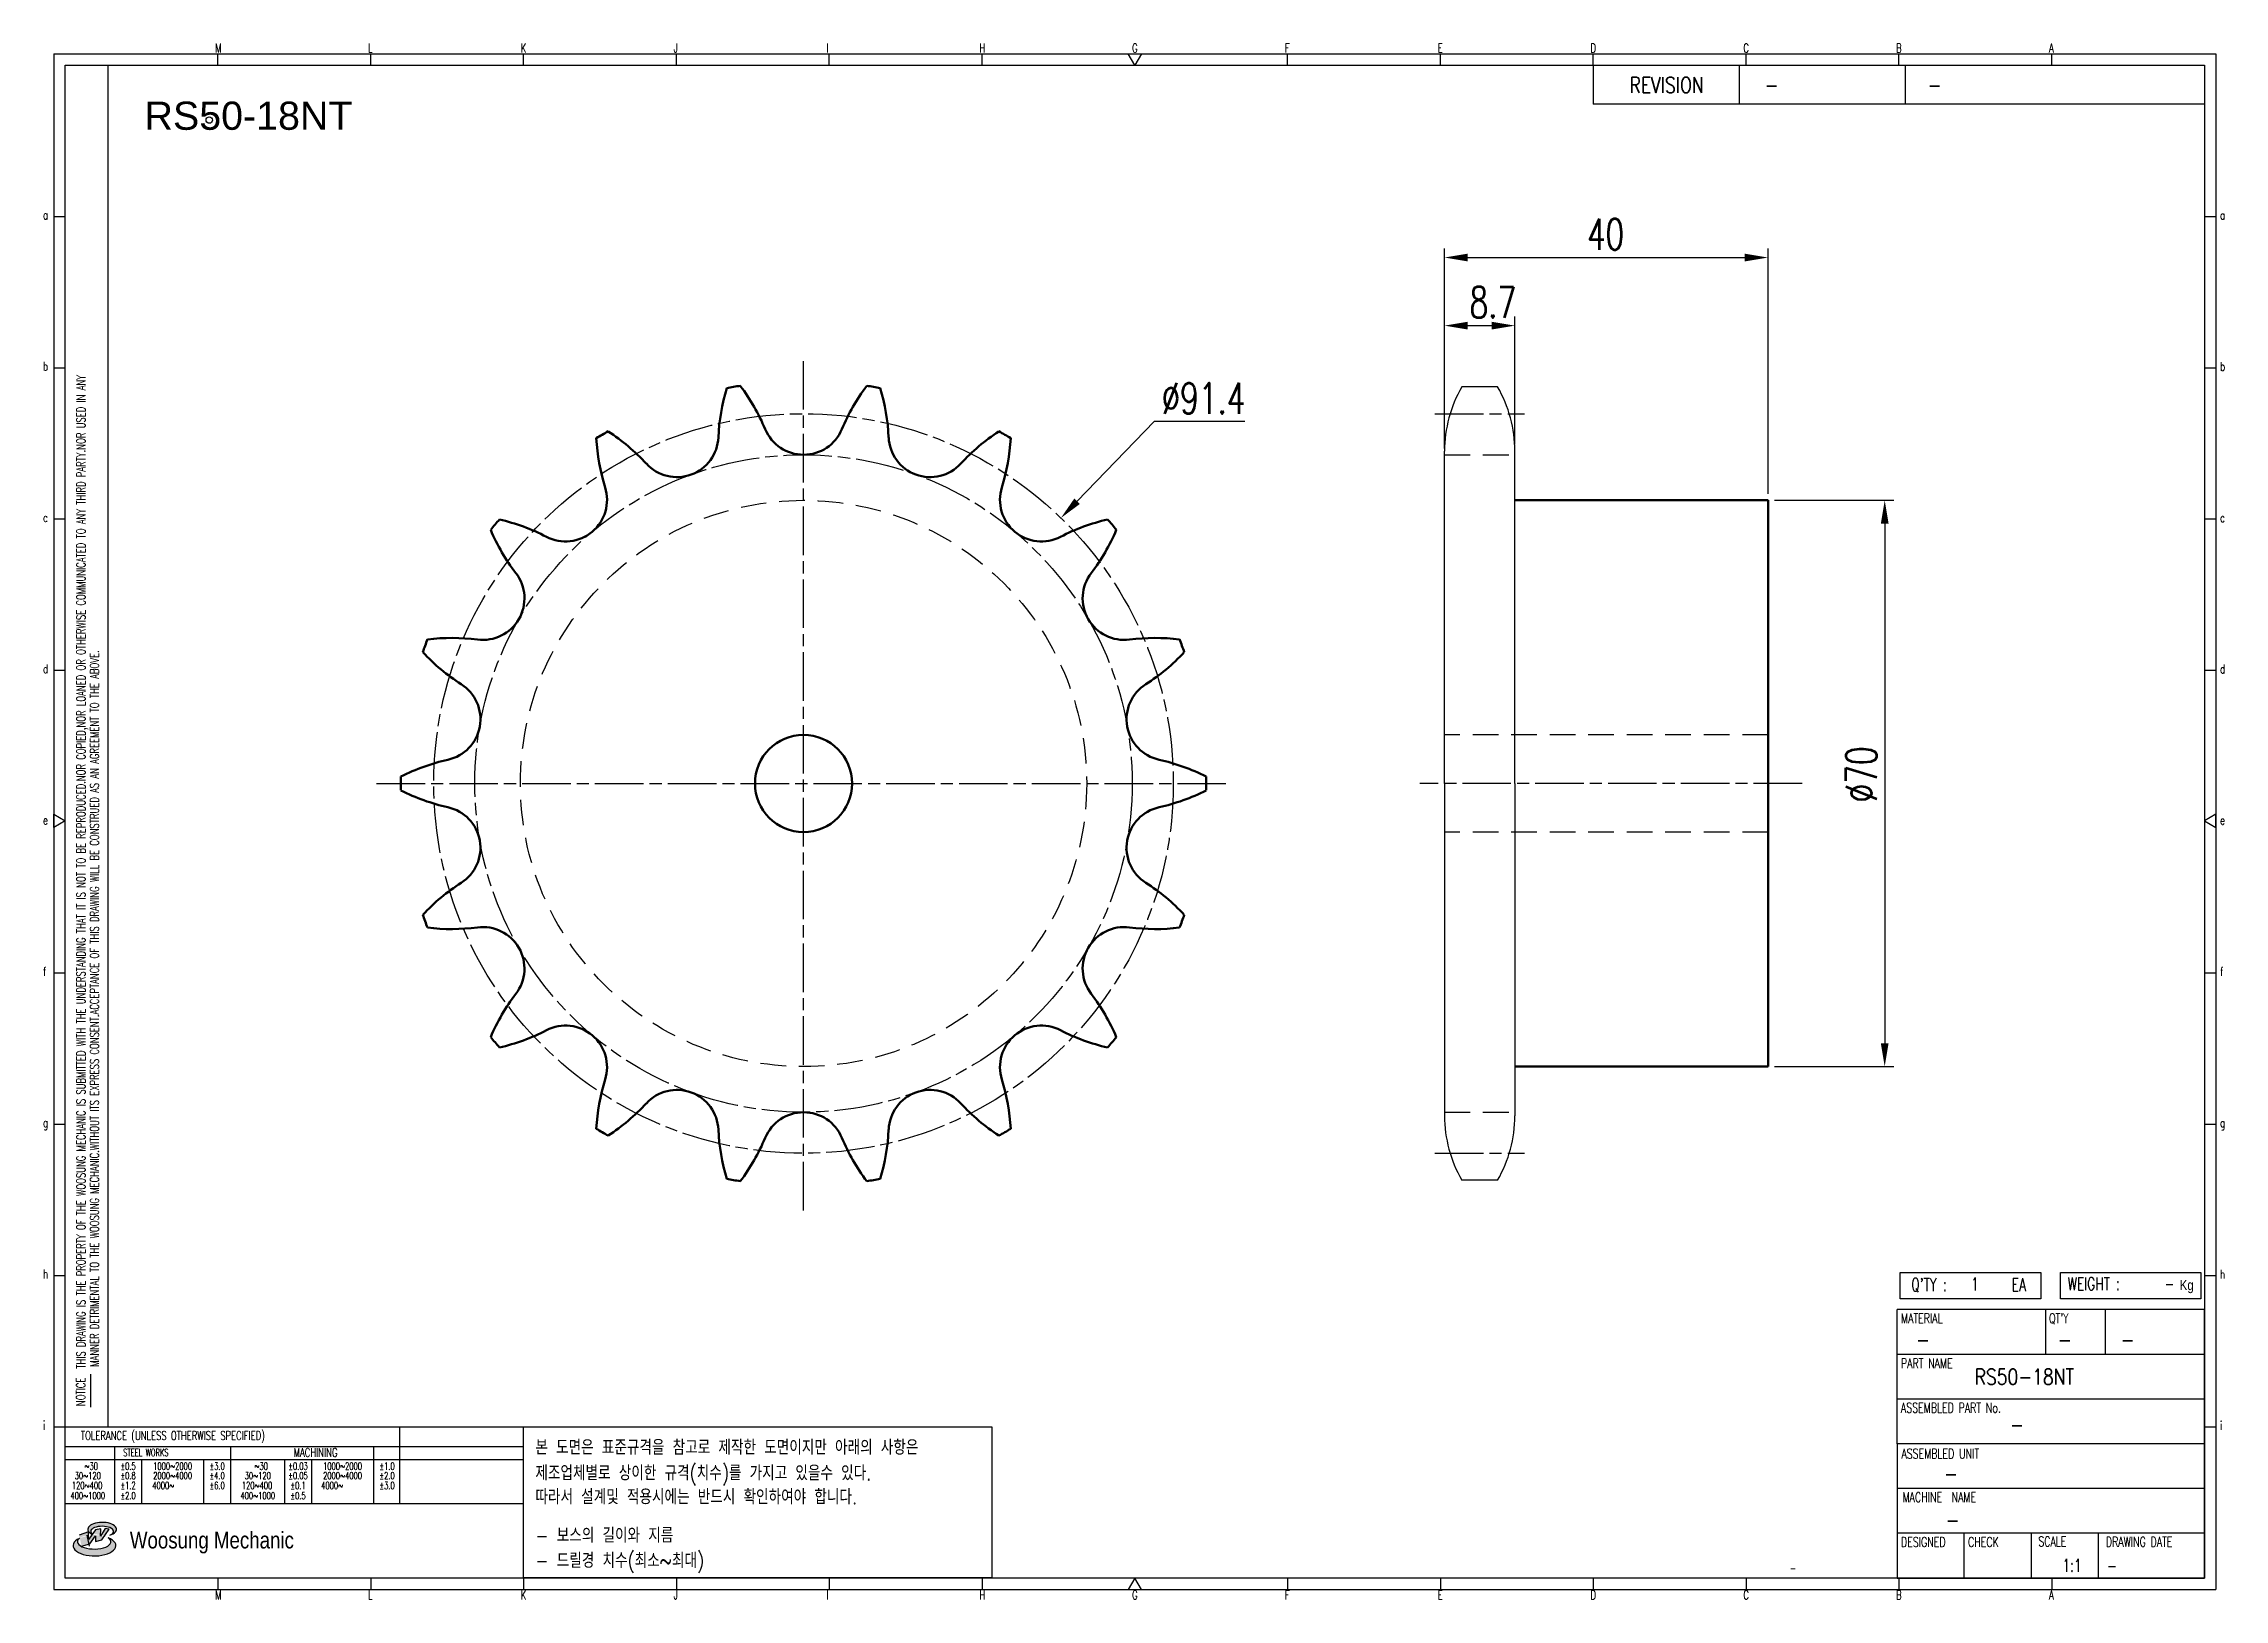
# Model space of a CAD drawing. Header units: millimetres. Extents: x 2983 to 3253, y 11 to 203.
import ezdxf
from ezdxf.enums import TextEntityAlignment as Align

# ---------------------------------------------------------------- set-up
doc = ezdxf.new("R2010")
doc.units = ezdxf.units.MM
for name, pattern in [('AM_ISO08W050', [18, 12, -1.5, 3, -1.5]), ('AM_ISO08W050x2', [9, 6, -0.75, 1.5, -0.75]), ('HIDDEN', [9.525, 6.35, -3.175])]:
    doc.linetypes.add(name, pattern=pattern)
for name, color, linetype, lineweight in [('1', 7, 'Continuous', 50), ('22', 30, 'AM_ISO08W050', 25), ('VIS', 7, 'Continuous', 50)]:
    doc.layers.add(name, color=color, linetype=linetype, lineweight=lineweight)
for name, color, linetype in [('HL', 2, 'HIDDEN'), ('S-DIM', 7, 'Continuous'), ('TITLE', 7, 'Continuous'), ('도면레이아웃', 7, 'Continuous')]:
    doc.layers.add(name, color=color, linetype=linetype)
doc.styles.add('HAN', font='ROMANS.shx', dxfattribs={"width": 0.7, "bigfont": 'whgtxt.shx'})
doc.styles.add('HKD_ST2', font='romans.shx', dxfattribs={"width": 0.7, "height": 4, "bigfont": '@extfont2.shx'})
doc.styles.add('HSG', font='SIMPLEX.shx', dxfattribs={"width": 0.7, "bigfont": 'HSG.shx'})
doc.styles.add('ROMANS', font='romans.shx', dxfattribs={"width": 0.7, "bigfont": 'whgtxt.shx'})
doc.styles.add('SLDTEXTSTYLE4', font='arial.ttf', dxfattribs={"width": 0.8})
doc.styles.get("Standard").update_dxf_attribs({"font": 'arial.ttf'})
doc.dimstyles.new('APP4', dxfattribs={"dimscale": 1.6, "dimtxt": 2.4, "dimasz": 1.8, "dimexe": 0.7, "dimexo": 0.5, "dimgap": 0.6, "dimtad": 1, "dimtoh": 1, "dimdec": 1, "dimrnd": 0.01, "dimzin": 9, "dimdsep": 46, "dimtxsty": 'HSG', "dimcen": 0, "dimclrd": 1, "dimclre": 1, "dimclrt": 256, "dimazin": 2, "dimtp": 1, "dimtm": 1, "dimtfac": 0.5, "dimtdec": 1, "dimtofl": 0, "dimtmove": 0, "dimatfit": 3, "dimfxl": 0, "dimtvp": 1, "dimtolj": 2, "dimlwd": -1, "dimlwe": -1, "dimarcsym": 0})

# ---------------------------------------------------------------- blocks, each defined once
blk = doc.blocks.new('*D8')
at = {"layer": 'Defpoints', "color": 0, "transparency": 16777216}
for p in [(3109.17, 144.65), (3045.54, 79.02)]:
    blk.add_point(p, dxfattribs=at)
at = {"layer": 'S-DIM', "color": 1, "transparency": 16777216}
for p, q in [((3120.72, 156.57), (3111.18, 146.72)), ((3131.92, 156.57), (3120.72, 156.57))]:
    blk.add_line(p, q, dxfattribs=at)
blk.add_solid([(3110.83, 147.06), (3111.52, 146.39), (3109.17, 144.65)], dxfattribs=at)
at = {"layer": 'S-DIM', "transparency": 16777216, "insert": (3126.8, 159.45), "char_height": 3.84, "attachment_point": 5, "style": 'HSG'}
blk.add_mtext('\\A2;∅91.4', dxfattribs=at)
blk = doc.blocks.new('*D9')
at = {"layer": 'Defpoints', "color": 0, "transparency": 16777216}
for p in [(3165.29, 168.43), (3156.59, 152.92), (3165.29, 152.92)]:
    blk.add_point(p, dxfattribs=at)
at = {"layer": 'S-DIM', "color": 1, "transparency": 16777216}
for p, q in [((3156.59, 153.72), (3156.59, 169.55)), ((3159.47, 168.43), (3162.41, 168.43)), ((3165.29, 153.72), (3165.29, 169.55))]:
    blk.add_line(p, q, dxfattribs=at)
for points in [[(3159.47, 168.91), (3159.47, 167.95), (3156.59, 168.43)], [(3162.41, 168.91), (3162.41, 167.95), (3165.29, 168.43)]]:
    blk.add_solid(points, dxfattribs=at)
at = {"layer": 'S-DIM', "transparency": 16777216, "insert": (3162.57, 171.31), "char_height": 3.84, "attachment_point": 5, "style": 'HSG'}
blk.add_mtext('\\A2;8.7', dxfattribs=at)
blk = doc.blocks.new('*D10')
at = {"layer": 'Defpoints', "color": 0, "transparency": 16777216}
for p in [(3196.59, 176.85), (3156.59, 152.46), (3196.59, 146.84)]:
    blk.add_point(p, dxfattribs=at)
at = {"layer": 'S-DIM', "color": 1, "transparency": 16777216}
for p, q in [((3156.59, 153.26), (3156.59, 177.97)), ((3196.59, 147.64), (3196.59, 177.97)), ((3159.47, 176.85), (3193.71, 176.85))]:
    blk.add_line(p, q, dxfattribs=at)
for points in [[(3159.47, 177.33), (3159.47, 176.37), (3156.59, 176.85)], [(3193.71, 177.33), (3193.71, 176.37), (3196.59, 176.85)]]:
    blk.add_solid(points, dxfattribs=at)
at = {"layer": 'S-DIM', "transparency": 16777216, "insert": (3176.5, 179.73), "char_height": 3.84, "attachment_point": 5, "style": 'HSG'}
blk.add_mtext('\\A2;40', dxfattribs=at)
blk = doc.blocks.new('*D11')
at = {"layer": 'Defpoints', "color": 0, "transparency": 16777216}
for p in [(3196.59, 146.84), (3196.59, 76.84), (3211.01, 76.84)]:
    blk.add_point(p, dxfattribs=at)
at = {"layer": 'S-DIM', "color": 1, "transparency": 16777216}
for p, q in [((3197.39, 146.84), (3212.13, 146.84)), ((3211.01, 143.96), (3211.01, 79.72)), ((3197.39, 76.84), (3212.13, 76.84))]:
    blk.add_line(p, q, dxfattribs=at)
for points in [[(3210.53, 143.96), (3211.49, 143.96), (3211.01, 146.84)], [(3210.53, 79.72), (3211.49, 79.72), (3211.01, 76.84)]]:
    blk.add_solid(points, dxfattribs=at)
at = {"layer": 'S-DIM', "transparency": 16777216, "insert": (3208.13, 112.96), "char_height": 3.84, "attachment_point": 5, "rotation": 90, "style": 'HSG'}
blk.add_mtext('\\A2;%%c70', dxfattribs=at)
blk = doc.blocks.new('SUYWSHJH')
at = {"layer": '도면레이아웃'}
h = blk.add_hatch(color=10, dxfattribs=at)
h.paths.add_polyline_path([(1.544, 35.177), (1.554, 34.966), (1.779, 35.034), (2.054, 35.422), (1.908, 35.446), (1.728, 35.167), (1.741, 35.439), (1.547, 35.405), (1.292, 35.041), (1.295, 35.33), (0.943, 35.208), (1.03, 34.8), (1.336, 34.885)])
edge = h.paths.add_edge_path()
edge.add_ellipse((1.795, 35.421), major_axis=(-0.53, 0), ratio=0.487785, start_angle=122.36065, end_angle=403.39574)
edge.add_line((1.411, 35.244), (1.419, 35.261))
edge.add_ellipse((1.798, 35.344), major_axis=(-0.423, 0), ratio=0.444396, start_angle=131.58977, end_angle=386.19408, ccw=False)
edge = h.paths.add_edge_path()
edge.add_ellipse((1.512, 34.815), major_axis=(-0.793, 0), ratio=0.480113, start_angle=314.67633, end_angle=590.85213)
edge.add_ellipse((1.501, 34.958), major_axis=(-0.62, 0), ratio=0.43311, start_angle=331.7024, end_angle=574.42495, ccw=False)
for p, q in [((0, 90.118), (80.15, 90.118)), ((0, 90.118), (0, 33.191)), ((6.089, 89.693), (6.089, 90.118)), ((11.753, 89.693), (11.753, 90.118)), ((17.418, 89.693), (17.418, 90.118)), ((23.082, 89.693), (23.082, 90.118)), ((28.746, 89.693), (28.746, 90.118)), ((34.411, 89.693), (34.411, 90.118)), ((45.739, 89.693), (45.739, 90.118)), ((51.404, 89.693), (51.404, 90.118)), ((57.068, 89.693), (57.068, 90.118)), ((62.732, 89.693), (62.732, 90.118)), ((68.397, 89.693), (68.397, 90.118)), ((74.061, 89.693), (74.061, 90.118)), ((80.15, 90.118), (80.15, 33.191)), ((0, 84.085), (0.425, 84.085)), ((79.725, 84.085), (80.15, 84.085)), ((0, 78.478), (0.425, 78.478)), ((79.725, 78.478), (80.15, 78.478)), ((0, 72.87), (0.425, 72.87)), ((79.725, 72.87), (80.15, 72.87)), ((0, 67.262), (0.425, 67.262)), ((79.725, 67.262), (80.15, 67.262)), ((0, 56.047), (0.425, 56.047)), ((79.725, 56.047), (80.15, 56.047)), ((0, 50.439), (0.425, 50.439)), ((79.725, 50.439), (80.15, 50.439)), ((0, 44.832), (0.425, 44.832)), ((79.725, 44.832), (80.15, 44.832)), ((1.377, 39.947), (1.377, 41.174)), ((0, 39.224), (0.425, 39.224)), ((79.725, 39.224), (80.15, 39.224)), ((0, 33.191), (80.15, 33.191)), ((6.089, 33.616), (6.089, 33.191)), ((11.753, 33.616), (11.753, 33.191)), ((17.418, 33.616), (17.418, 33.191)), ((23.082, 33.616), (23.082, 33.191)), ((28.746, 33.616), (28.746, 33.191)), ((34.411, 33.616), (34.411, 33.191)), ((45.739, 33.616), (45.739, 33.191)), ((51.404, 33.616), (51.404, 33.191)), ((57.068, 33.616), (57.068, 33.191)), ((62.732, 33.616), (62.732, 33.191)), ((68.397, 33.616), (68.397, 33.191)), ((74.061, 33.616), (74.061, 33.191))]:
    blk.add_line(p, q)
at = {"color": 2}
for p, q in [((2.017, 39.224), (2.017, 89.693)), ((0.425, 39.224), (17.418, 39.224)), ((12.816, 39.224), (12.816, 36.382)), ((17.418, 33.616), (17.418, 39.224)), ((0.425, 38.487), (17.418, 38.487)), ((0.425, 38.012), (17.418, 38.012)), ((2.257, 38.487), (2.257, 36.382)), ((3.257, 38.012), (3.257, 36.382)), ((5.557, 38.012), (5.557, 36.382)), ((6.557, 38.5), (6.557, 36.382)), ((8.557, 38.012), (8.557, 36.382)), ((9.557, 38.026), (9.557, 36.382)), ((11.857, 38.487), (11.857, 36.382)), ((0.425, 36.382), (17.418, 36.382))]:
    blk.add_line(p, q, dxfattribs=at)
at = {"color": 6, "ltscale": 0.5}
for p, q in [((57.068, 89.693), (57.068, 88.246)), ((62.47, 89.693), (62.47, 88.246)), ((68.635, 89.693), (68.635, 88.246)), ((79.725, 88.246), (57.068, 88.246)), ((68.336, 38.59), (68.336, 43.563)), ((79.725, 43.563), (68.336, 43.563)), ((73.827, 43.563), (73.827, 41.905)), ((76.037, 43.563), (76.037, 41.905)), ((79.725, 38.59), (79.725, 43.563)), ((79.725, 41.905), (68.336, 41.905)), ((79.725, 40.248), (68.336, 40.248)), ((68.336, 38.59), (68.336, 33.616)), ((79.725, 38.59), (68.336, 38.59)), ((79.725, 33.616), (79.725, 38.59)), ((79.725, 36.932), (68.336, 36.932)), ((79.725, 35.274), (68.336, 35.274)), ((70.822, 33.616), (70.822, 35.274)), ((73.309, 33.616), (73.309, 35.274)), ((75.796, 33.616), (75.796, 35.274)), ((68.336, 33.616), (79.725, 33.616))]:
    blk.add_line(p, q, dxfattribs=at)
for points in [[(40.075, 89.693), (39.83, 90.118), (40.32, 90.118)], [(0.425, 89.693), (79.725, 89.693), (79.725, 33.616), (0.425, 33.616)], [(0.425, 61.679), (0, 61.433), (0, 61.924)], [(79.725, 61.679), (80.15, 61.433), (80.15, 61.924)], [(40.075, 33.616), (39.83, 33.191), (40.32, 33.191)]]:
    blk.add_lwpolyline(points, close=True)
at = {"layer": 'TITLE', "color": 20}
for p, q in [((68.449, 43.961), (68.449, 44.936)), ((68.449, 44.936), (73.654, 44.936)), ((73.654, 44.936), (73.654, 43.961)), ((74.39, 43.961), (74.39, 44.936)), ((74.39, 44.936), (79.595, 44.936)), ((79.595, 44.936), (79.595, 43.961)), ((73.654, 43.961), (68.449, 43.961)), ((79.595, 43.961), (74.39, 43.961))]:
    blk.add_line(p, q, dxfattribs=at)
at = {"layer": '도면레이아웃'}
for p, q in [((1.295, 35.33), (0.943, 35.208)), ((1.03, 34.8), (1.336, 34.885)), ((1.224, 35.208), (1.311, 34.8)), ((1.224, 35.208), (1.224, 35.208)), ((1.547, 35.405), (1.292, 35.041)), ((1.292, 35.041), (1.295, 35.33)), ((1.336, 34.885), (1.544, 35.177)), ((1.419, 35.261), (1.411, 35.244)), ((1.544, 35.177), (1.554, 34.966)), ((1.741, 35.439), (1.547, 35.405)), ((1.554, 34.966), (1.779, 35.034)), ((1.908, 35.446), (1.728, 35.167)), ((1.728, 35.167), (1.741, 35.439)), ((1.779, 35.034), (2.054, 35.422)), ((2.054, 35.422), (1.908, 35.446))]:
    blk.add_line(p, q, dxfattribs=at)
for centre, major_axis, ratio, start_param, end_param in [((1.795, 35.421), (-0.53, 0), 0.487785, 2.135596, 7.040584), ((1.512, 34.815), (-0.793, 0), 0.480113, 5.492138, 10.312315), ((1.501, 34.958), (-0.62, 0), 0.43311, 5.789299, 10.025607), ((1.798, 35.344), (-0.423, 0), 0.444396, 2.296675, 6.740358)]:
    blk.add_ellipse(centre, major_axis=major_axis, ratio=ratio, start_param=start_param, end_param=end_param, dxfattribs=at)
at = {"color": 4, "style": 'HKD_ST2', "width": 0.7}
for s, p in [('M', (5.988, 90.164)), ('L', (11.652, 90.164)), ('K', (17.316, 90.164)), ('J', (22.981, 90.164)), ('I', (28.645, 90.164)), ('H', (34.309, 90.164)), ('G', (39.974, 90.164)), ('F', (45.638, 90.164)), ('E', (51.302, 90.164)), ('D', (56.967, 90.164)), ('C', (62.631, 90.164)), ('B', (68.295, 90.164)), ('A', (73.96, 90.164)), ('a', (-0.395, 83.976)), ('a', (80.305, 83.97)), ('b', (-0.395, 78.368)), ('b', (80.305, 78.362)), ('c', (-0.395, 72.76)), ('c', (80.305, 72.754)), ('d', (-0.395, 67.153)), ('d', (80.305, 67.147)), ('e', (-0.395, 61.545)), ('e', (80.305, 61.539)), ('f', (-0.395, 55.937)), ('f', (80.305, 55.931)), ('g', (-0.395, 50.33)), ('g', (80.305, 50.324)), ('h', (-0.395, 44.722)), ('h', (80.305, 44.716)), ('i', (-0.395, 39.114)), ('i', (80.305, 39.108)), ('M', (5.988, 32.824)), ('L', (11.652, 32.824)), ('K', (17.316, 32.824)), ('J', (22.981, 32.824)), ('I', (28.645, 32.824)), ('H', (34.309, 32.824)), ('G', (39.974, 32.824)), ('F', (45.638, 32.824)), ('E', (51.302, 32.824)), ('D', (56.967, 32.824)), ('C', (62.631, 32.824)), ('B', (68.295, 32.824)), ('A', (73.96, 32.824))]:
    blk.add_text(s, height=0.326, dxfattribs=at).set_placement(p)
for s, height, style, width, p in [('REVISION', 0.5806, 'HAN', 0.8, (58.415, 88.664)), ('-', 0.581, 'HAN', 0.8, (63.426, 88.664)), ('-', 0.581, 'HAN', 0.8, (69.468, 88.664)), ("Q'TY : ", 0.4746, 'HKD_ST2', 0.7, (68.857, 44.253)), ('1', 0.475, 'HKD_ST2', 0.7, (71.071, 44.275)), ('EA', 0.4746, 'HKD_ST2', 0.7, (72.578, 44.253)), ('WEIGHT : ', 0.4746, 'HKD_ST2', 0.7, (74.65, 44.286)), ('-', 0.581, 'HAN', 0.8, (69.029, 42.157)), ('-', 0.581, 'HAN', 0.8, (74.289, 42.157)), ('-', 0.581, 'HAN', 0.8, (76.623, 42.157)), ('-', 0.581, 'HAN', 0.8, (72.515, 39.013)), ('-', 0.581, 'HAN', 0.8, (70.067, 37.189)), ('-', 0.581, 'HAN', 0.8, (70.126, 35.48)), ('1:1', 0.4746, 'HKD_ST2', 0.7, (74.458, 33.848)), ('-', 0.475, 'HKD_ST2', 0.7, (76.112, 33.837))]:
    blk.add_text(s, height=height, dxfattribs=dict(style=style, width=width)).set_placement(p)
at = {"color": 6, "style": 'HKD_ST2', "width": 0.7}
for s, p in [(' THIS DRAWING IS THE PROPERTY OF THE WOOSUNG MECHANIC IS SUBMITTED WITH THE UNDERSTANDING THAT IT IS NOT TO BE REPRODUCED.NOR COPIED,NOR LOANED OR OTHERWISE COMMUNICATED TO ANY THIRD PARTY.NOR USED IN ANY', (1.173, 41.217)), ('MANNER DETRIMENTAL TO THE WOOSUNG MECHANIC.WITHOUT ITS EXPRESS CONSENT.ACCEPTANCE OF THIS DRAWING WILL BE CONSTRUED AS AN AGREEMENT TO THE ABOVE.', (1.672, 41.447))]:
    blk.add_text(s, height=0.326266, rotation=90, dxfattribs=at).set_placement(p)
at = {"style": 'HKD_ST2', "width": 0.7}
blk.add_text('-', height=0.475, dxfattribs=at).set_placement((78.613, 44.286), align=Align.RIGHT)
at = {"color": 4, "style": 'HKD_ST2', "width": 0.7}
for s, height, p in [('MATERIAL', 0.3651, (68.474, 43.425)), ("QT'Y", 0.3651, (73.965, 43.425)), ('PART NAME', 0.3651, (68.474, 41.756)), ('ASSEMBLED PART No.', 0.36511, (68.474, 40.109)), ('ASSEMBLED UNIT', 0.36511, (68.49, 38.408)), ('MACHINE  NAME', 0.36511, (68.532, 36.794)), ('DESIGNED', 0.3651, (68.474, 35.136)), ('CHECK', 0.3651, (70.961, 35.136)), ('SCALE', 0.3651, (73.566, 35.153)), ('DRAWING DATE', 0.36511, (76.071, 35.141))]:
    blk.add_text(s, height=height, dxfattribs=at).set_placement(p, align=Align.TOP_LEFT)
at = {"style": 'HKD_ST2', "width": 0.7}
blk.add_text('NOTICE', height=0.3263, rotation=90, dxfattribs=at).set_placement((1.163, 39.988))
for s, height, style, width, p in [('TOLERANCE (UNLESS OTHERWISE SPECIFIED)', 0.32627, 'HKD_ST2', 0.7, (4.417, 38.896)), ('-', 0.326, 'ROMANS', 0.65, (64.469, 33.975))]:
    blk.add_text(s, height=height, dxfattribs=dict(style=style, width=width)).set_placement(p, align=Align.MIDDLE_CENTER)
at = {"color": 4, "style": 'HKD_ST2', "width": 0.7}
for s, height, p in [('STEEL WORKS', 0.26101, (3.416, 38.268)), ('MACHINING', 0.3263, (9.707, 38.27)), ('%%P0.5', 0.261, (2.757, 37.762)), ('%%P0.8', 0.261, (2.757, 37.411)), ('%%P3.0', 0.261, (6.057, 37.762)), ('%%P4.0', 0.261, (6.057, 37.411)), ('%%P0.03', 0.261, (9.057, 37.762)), ('%%P0.05', 0.261, (9.057, 37.411)), ('%%P1.0', 0.261, (12.357, 37.762)), ('%%P2.0', 0.261, (12.357, 37.411)), ('%%P1.2', 0.261, (2.757, 37.045)), ('%%P2.0', 0.261, (2.757, 36.67)), ('%%P6.0', 0.261, (6.057, 37.045)), ('%%P0.1', 0.261, (9.057, 37.045)), ('%%P0.5', 0.261, (9.057, 36.67)), ('%%P3.0', 0.261, (12.357, 37.045))]:
    blk.add_text(s, height=height, dxfattribs=at).set_placement(p, align=Align.MIDDLE)
for s, height, p in [('30%%126120', 0.261, (1.263, 37.411)), ('%%12630', 0.261, (1.389, 37.762)), ('2000%%1264000', 0.26101, (4.407, 37.411)), ('1000%%1262000', 0.26101, (4.407, 37.762)), ('30%%126120', 0.261, (7.563, 37.411)), ('%%12630', 0.261, (7.689, 37.762)), ('2000%%1264000', 0.26101, (10.707, 37.411)), ('1000%%1262000', 0.26101, (10.707, 37.762)), ('400%%1261000', 0.26101, (1.263, 36.67)), ('120%%126400', 0.26101, (1.237, 37.045)), ('4000%%126', 0.261, (4.061, 37.045)), ('400%%1261000', 0.26101, (7.563, 36.67)), ('120%%126400', 0.26101, (7.537, 37.045)), ('4000%%126', 0.261, (10.321, 37.045))]:
    blk.add_text(s, height=height, dxfattribs=at).set_placement(p, align=Align.MIDDLE_CENTER)
at = {"color": 1, "style": 'SLDTEXTSTYLE4', "width": 0.8}
blk.add_text('Woosung Mechanic', height=0.61957, dxfattribs=at).set_placement((2.822, 34.711))
at = {"layer": 'TITLE', "width": 0.8}
blk.add_text('Kg', height=0.3789, dxfattribs=at).set_placement((78.807, 44.286))

msp = doc.modelspace()

# ---------------------------------------------------------------- linework, layer by layer
for p, q in [((3163.16, 160.86), (3158.72, 160.86)), ((3156.59, 111.84), (3156.59, 152.92)), ((3165.29, 111.84), (3165.29, 152.92)), ((3156.59, 111.84), (3156.59, 70.75)), ((3165.29, 111.84), (3165.29, 70.75)), ((3163.16, 62.82), (3158.72, 62.82))]:
    msp.add_line(p, q)
at = {"color": 4}
msp.add_lwpolyline([(3042.76, 32.33), (3100.65, 32.33), (3100.65, 13.63), (3042.76, 13.63)], close=True, dxfattribs=at)
msp.add_circle((3003.9, 193.85), 0.403)
for centre, start, end in [((3172.47, 152.92), 150, 180), ((3149.42, 152.92), 0, 30), ((3172.47, 70.75), 180, 210), ((3149.42, 70.75), 330, 0)]:
    msp.add_arc(centre, 15.87, start, end)
at = {"layer": '1'}
msp.add_circle((3077.36, 111.84), 6, dxfattribs=at)
for centre, radius, start, end in [((3091.19, 153.55), 24.38, 162.9384, 177.5), ((3077.36, 111.84), 49.78, 99.0267, 100.9733), ((3050.09, 146.3), 24.38, 22.5, 37.0616), ((3104.63, 146.3), 24.38, 142.9384, 157.5), ((3077.36, 111.84), 49.78, 79.0267, 80.9733), ((3063.52, 153.55), 24.38, 2.5, 17.0616), ((3077.36, 111.84), 49.78, 119.0267, 120.9733), ((3076.09, 155.77), 24.38, 182.9384, 197.5), ((3039.95, 134.9), 24.38, 42.5, 57.0616), ((3061.71, 154.84), 5.13, 222.5, 357.5), ((3077.36, 157.6), 5.13, 202.5, 337.5), ((3093.01, 154.84), 5.13, 182.5, 317.5), ((3114.77, 134.9), 24.38, 122.9384, 137.5), ((3077.36, 111.84), 49.78, 59.0267, 60.9733), ((3078.62, 155.77), 24.38, 342.5, 357.0616), ((3047.94, 146.89), 5.13, 242.5, 17.5), ((3106.77, 146.89), 5.13, 162.5, 297.5), ((3077.36, 111.84), 49.78, 139.0267, 140.9733), ((3061.14, 152.68), 24.38, 202.9384, 217.5), ((3034.31, 120.71), 24.38, 62.5, 77.0616), ((3120.4, 120.71), 24.38, 102.9384, 117.5), ((3093.57, 152.68), 24.38, 322.5, 337.0616), ((3077.36, 111.84), 49.78, 39.0267, 40.9733), ((3037.73, 134.72), 5.13, 262.5, 37.5), ((3116.99, 134.72), 5.13, 142.5, 277.5), ((3077.36, 111.84), 49.78, 159.0267, 160.9733), ((3033.87, 105.45), 24.38, 82.5, 97.0616), ((3120.84, 105.45), 24.38, 82.9384, 97.5), ((3077.36, 111.84), 49.78, 19.0267, 20.9733), ((3048.15, 144.67), 24.38, 222.9384, 237.5), ((3106.57, 144.67), 24.38, 302.5, 317.0616), ((3032.29, 119.78), 5.13, 282.5, 57.5), ((3122.42, 119.78), 5.13, 122.5, 257.5), ((3038.68, 90.97), 24.38, 102.5, 117.0616), ((3116.04, 90.97), 24.38, 62.9384, 77.5), ((3077.36, 111.84), 49.78, 179.0267, 180.9733), ((3038.68, 132.7), 24.38, 242.9384, 257.5), ((3116.04, 132.7), 24.38, 282.5, 297.0616), ((3077.36, 111.84), 49.78, 359.0267, 0.9733), ((3032.29, 103.89), 5.13, 302.5, 77.5), ((3122.42, 103.89), 5.13, 102.5, 237.5), ((3048.15, 79), 24.38, 122.5, 137.0616), ((3106.57, 79), 24.38, 42.9384, 57.5), ((3077.36, 111.84), 49.78, 199.0267, 200.9733), ((3077.36, 111.84), 49.78, 339.0267, 340.9733), ((3033.87, 118.22), 24.38, 262.9384, 277.5), ((3037.73, 88.96), 5.13, 322.5, 97.5), ((3116.99, 88.96), 5.13, 82.5, 217.5), ((3120.84, 118.22), 24.38, 262.5, 277.0616), ((3061.14, 70.99), 24.38, 142.5, 157.0616), ((3093.57, 70.99), 24.38, 22.9384, 37.5), ((3034.31, 102.96), 24.38, 282.9384, 297.5), ((3047.94, 76.78), 5.13, 342.5, 117.5), ((3106.77, 76.78), 5.13, 62.5, 197.5), ((3120.4, 102.96), 24.38, 242.5, 257.0616), ((3077.36, 111.84), 49.78, 219.0267, 220.9733), ((3077.36, 111.84), 49.78, 319.0267, 320.9733), ((3076.09, 67.91), 24.38, 162.5, 177.0616), ((3061.71, 68.83), 5.13, 2.5, 137.5), ((3093.01, 68.83), 5.13, 42.5, 177.5), ((3078.62, 67.91), 24.38, 2.9384, 17.5), ((3039.95, 88.77), 24.38, 302.9384, 317.5), ((3077.36, 66.07), 5.13, 22.5, 157.5), ((3114.77, 88.77), 24.38, 222.5, 237.0616), ((3077.36, 111.84), 49.78, 239.0267, 240.9733), ((3091.19, 70.12), 24.38, 182.5, 197.0616), ((3050.09, 77.37), 24.38, 322.9384, 337.5), ((3104.63, 77.37), 24.38, 202.5, 217.0616), ((3063.52, 70.12), 24.38, 342.9384, 357.5), ((3077.36, 111.84), 49.78, 299.0267, 300.9733), ((3077.36, 111.84), 49.78, 259.0267, 260.9733), ((3077.36, 111.84), 49.78, 279.0267, 280.9733)]:
    msp.add_arc(centre, radius, start, end, dxfattribs=at)
at = {"layer": '22', "color": 4, "linetype": 'AM_ISO08W050x2'}
for p, q in [((3077.36, 59.06), (3077.36, 164.61)), ((3024.58, 111.84), (3130.14, 111.84)), ((3200.81, 111.84), (3153.56, 111.84))]:
    msp.add_line(p, q, dxfattribs=at)
at = {"layer": '22', "linetype": 'AM_ISO08W050x2'}
for p, q in [((3155.41, 157.55), (3166.47, 157.55)), ((3155.41, 66.13), (3166.47, 66.13))]:
    msp.add_line(p, q, dxfattribs=at)
at = {"layer": '22', "color": 4, "linetype": 'AM_ISO08W050x2'}
for radius in [45.71, 40.63]:
    msp.add_circle((3077.36, 111.84), radius, dxfattribs=at)
at = {"layer": 'HL', "ltscale": 0.5}
for p, q in [((3156.59, 152.46), (3165.29, 152.46)), ((3196.59, 117.84), (3156.59, 117.84)), ((3196.59, 105.84), (3156.59, 105.84)), ((3156.59, 71.21), (3165.29, 71.21))]:
    msp.add_line(p, q, dxfattribs=at)
msp.add_circle((3077.36, 111.84), 35, dxfattribs=at)
at = {"layer": 'VIS'}
for p, q in [((3196.59, 146.84), (3165.29, 146.84)), ((3196.59, 146.84), (3196.59, 76.84)), ((3196.59, 76.84), (3165.29, 76.84))]:
    msp.add_line(p, q, dxfattribs=at)

# ---------------------------------------------------------------- block references
at = {"xscale": 3.334864150352273, "yscale": 3.334864150352273, "zscale": 3.334864150352273}
msp.add_blockref('SUYWSHJH', (2984.67, -98.48), dxfattribs=at)

# ---------------------------------------------------------------- texts
at = {"color": 2}
msp.add_text('RS50-18NT', height=3.484, dxfattribs=at).set_placement((2995.9, 192.64))
at = {"style": 'HAN', "width": 0.8}
msp.add_text('RS50-18NT', height=1.936, dxfattribs=at).set_placement((3222.14, 37.53))
at = {"color": 4, "style": 'HAN', "width": 0.8}
for s, p in [('본 도면은 표준규격을 참고로 제작한 도면이지만 아래의 사항은', (3044.21, 28.86)), ('제조업체별로 상이한 규격(치수)를 가지고 있을수 있다.', (3044.21, 25.69)), ('따라서 설계및 적용시에는 반드시 확인하여야 합니다.', (3044.21, 22.74)), ('- 보스의 길이와 지름', (3044.21, 17.99)), ('- 드릴경 치수(최소~최대)', (3044.21, 14.87))]:
    msp.add_text(s, height=1.832, dxfattribs=at).set_placement(p)

# ---------------------------------------------------------------- dimensions: what is measured, and where the dimension line sits
at = {"layer": 'S-DIM', "color": 3}
for base, p1, p2, picture, middle in [((3196.59, 176.85), (3156.59, 152.46), (3196.59, 146.84), '*D10', (3176.5, 176.85)), ((3165.29, 168.43), (3156.59, 152.92), (3165.29, 152.92), '*D9', (3162.57, 168.43))]:
    dim = msp.add_linear_dim(base=base, p1=p1, p2=p2, dimstyle='APP4', dxfattribs=at)
    dim.commit()
    dim.dimension.update_dxf_attribs({"geometry": picture, "text_midpoint": middle, "dimtype": 160})
dim = msp.add_diameter_dim_2p(p1=(3045.54, 79.02), p2=(3109.17, 144.65), dimstyle='APP4', dxfattribs=at)
dim.commit()
dim.dimension.update_dxf_attribs({"geometry": '*D8', "text_midpoint": (3126.8, 156.57), "dimtype": 163})
dim = msp.add_linear_dim(base=(3211.01, 76.84), p1=(3196.59, 146.84), p2=(3196.59, 76.84), angle=90, text='%%c<>', dimstyle='APP4', dxfattribs=at)
dim.commit()
dim.dimension.update_dxf_attribs({"geometry": '*D11', "text_midpoint": (3211.01, 112.96), "dimtype": 160})

doc.saveas('drawing.dxf')
